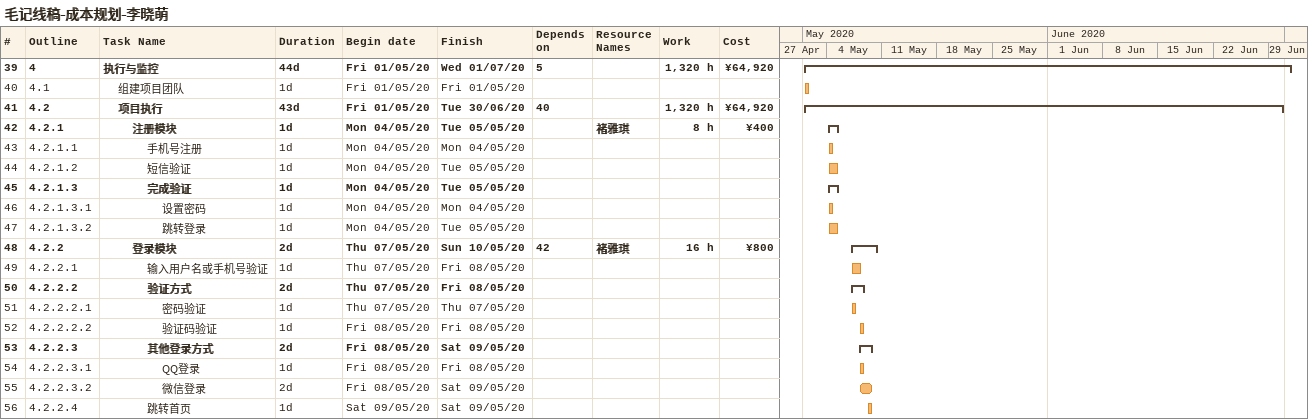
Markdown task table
毛记线稿-成本规划-李晓萌

| ID | WBS | Task | Duration | Start | Finish | Predecessors | Resources | Work (h) | Cost (¥) |
|---|---|---|---|---|---|---|---|---|---|
| 39 | 4 | **执行与监控** | 44d | 2020-05-01 | 2020-07-01 | 5 |  | 1320 | 64920 |
| 40 | 4.1 | 组建项目团队 | 1d | 2020-05-01 | 2020-05-01 |  |  |  |  |
| 41 | 4.2 | **项目执行** | 43d | 2020-05-01 | 2020-06-30 | 40 |  | 1320 | 64920 |
| 42 | 4.2.1 | **注册模块** | 1d | 2020-05-04 | 2020-05-05 |  | 褚雅琪 | 8 | 400 |
| 43 | 4.2.1.1 | 手机号注册 | 1d | 2020-05-04 | 2020-05-04 |  |  |  |  |
| 44 | 4.2.1.2 | 短信验证 | 1d | 2020-05-04 | 2020-05-05 |  |  |  |  |
| 45 | 4.2.1.3 | **完成验证** | 1d | 2020-05-04 | 2020-05-05 |  |  |  |  |
| 46 | 4.2.1.3.1 | 设置密码 | 1d | 2020-05-04 | 2020-05-04 |  |  |  |  |
| 47 | 4.2.1.3.2 | 跳转登录 | 1d | 2020-05-04 | 2020-05-05 |  |  |  |  |
| 48 | 4.2.2 | **登录模块** | 2d | 2020-05-07 | 2020-05-10 | 42 | 褚雅琪 | 16 | 800 |
| 49 | 4.2.2.1 | 输入用户名或手机号验证 | 1d | 2020-05-07 | 2020-05-08 |  |  |  |  |
| 50 | 4.2.2.2 | **验证方式** | 2d | 2020-05-07 | 2020-05-08 |  |  |  |  |
| 51 | 4.2.2.2.1 | 密码验证 | 1d | 2020-05-07 | 2020-05-07 |  |  |  |  |
| 52 | 4.2.2.2.2 | 验证码验证 | 1d | 2020-05-08 | 2020-05-08 |  |  |  |  |
| 53 | 4.2.2.3 | **其他登录方式** | 2d | 2020-05-08 | 2020-05-09 |  |  |  |  |
| 54 | 4.2.2.3.1 | QQ登录 | 1d | 2020-05-08 | 2020-05-08 |  |  |  |  |
| 55 | 4.2.2.3.2 | 微信登录 | 2d | 2020-05-08 | 2020-05-09 |  |  |  |  |
| 56 | 4.2.2.4 | 跳转首页 | 1d | 2020-05-09 | 2020-05-09 |  |  |  |  |
